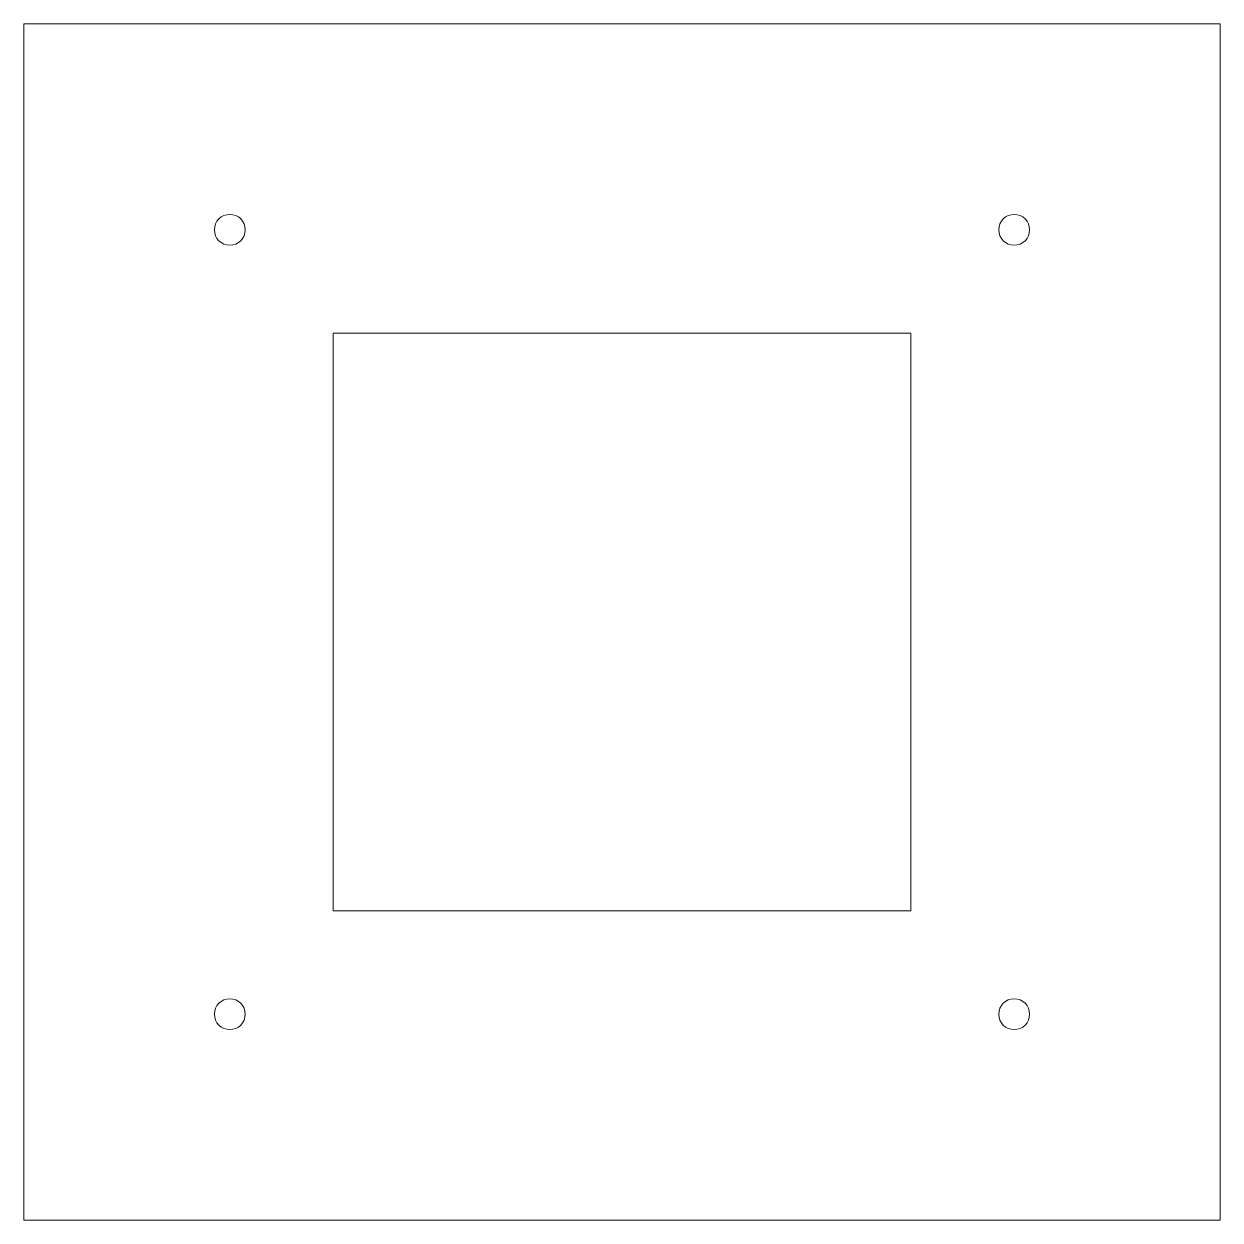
# Model space of a CAD drawing. Header units: millimetres. Extents: x 0 to 116, y 0 to 116.
import ezdxf

# ---------------------------------------------------------------- set-up
doc = ezdxf.new("R2010")
doc.units = ezdxf.units.MM
doc.header["$MEASUREMENT"] = 0
doc.layers.add('cut', color=7, linetype='Continuous', lineweight=0)

msp = doc.modelspace()

# ---------------------------------------------------------------- linework, layer by layer
at = {"layer": 'cut'}
for p, q in [((116.2, 116.2), (0, 116.2)), ((0, 116.2), (0, 0)), ((116.2, 0), (116.2, 116.2)), ((0, 0), (116.2, 0))]:
    msp.add_line(p, q, dxfattribs=at)
at = {"layer": 'cut', "linetype": 'ByBlock'}
msp.add_lwpolyline([(30.05, 30.05), (30.05, 86.15), (86.15, 86.15), (86.15, 30.05)], close=True, dxfattribs=at)
at = {"layer": 'cut'}
for centre in [(20, 96.2), (96.2, 96.2), (20, 20), (96.2, 20)]:
    msp.add_circle(centre, 1.5, dxfattribs=at)

doc.saveas('drawing.dxf')
